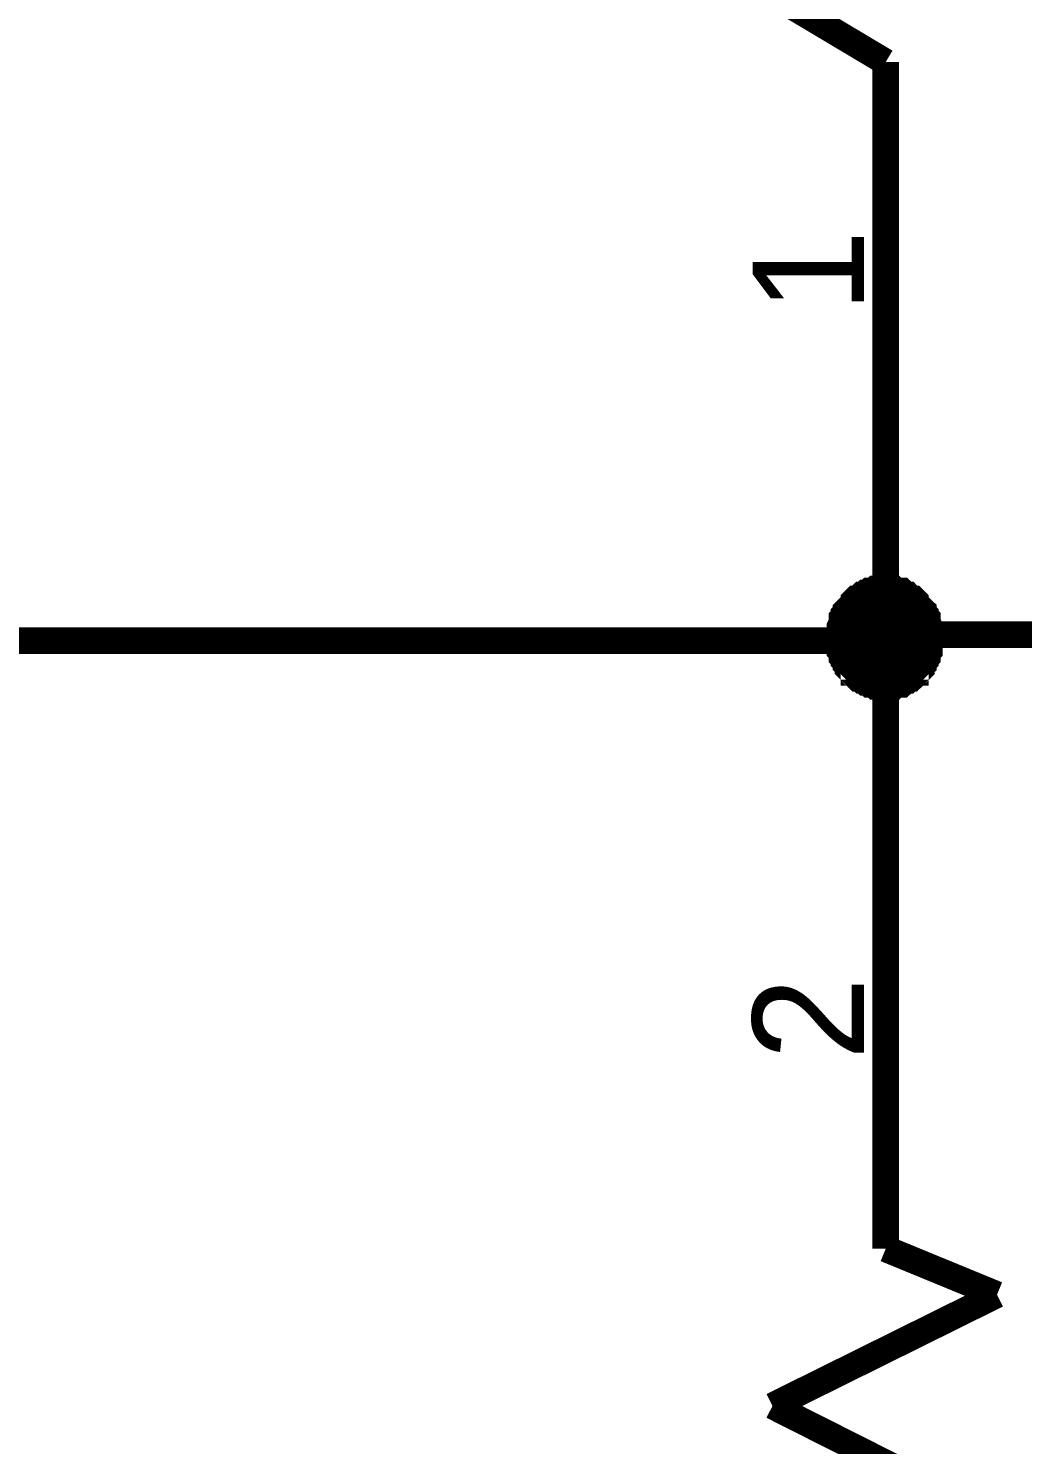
# Model space of a CAD drawing. Header units: millimetres. Extents: x 0 to 800, y 0 to 567.
# Drawn here: x 68.17 to 79.38, y 144.04 to 159.99 of the extents above; entities that cross this region are included whole.
import ezdxf

# ---------------------------------------------------------------- set-up
doc = ezdxf.new("R2010")
doc.units = ezdxf.units.MM
doc.layers.add('Sheet', color=255, linetype='Continuous')

msp = doc.modelspace()

# ---------------------------------------------------------------- linework, layer by layer
at = {"layer": 'Sheet'}
for points, const_width in [([(45.806, 167.543), (48.024, 167.543), (48.024, 167.565), (66.548, 167.565), (66.548, 153.096), (77.837, 153.096)], 0.3), ([(77.837, 159.614), (76.561, 160.375)], 0.3), ([(77.837, 159.614), (77.837, 154.551)], 0.3), ([(77.837, 159.614), (77.837, 158.852)], 0.3), ([(77.837, 151.326), (77.837, 153.096), (77.837, 153.163), (77.837, 154.551)], 0.3), ([(77.322, 153.163), (77.322, 153.185), (77.322, 153.208), (77.322, 153.23), (77.322, 153.252), (77.344, 153.297), (77.344, 153.32), (77.344, 153.342), (77.367, 153.364), (77.367, 153.387), (77.389, 153.409), (77.389, 153.432), (77.412, 153.454), (77.412, 153.454), (77.434, 153.476), (77.456, 153.499), (77.479, 153.521), (77.479, 153.544), (77.501, 153.566), (77.524, 153.566), (77.546, 153.588), (77.568, 153.611), (77.591, 153.611), (77.613, 153.633), (77.636, 153.633), (77.658, 153.656), (77.68, 153.656), (77.703, 153.656), (77.725, 153.678), (77.748, 153.678), (77.792, 153.678), (77.815, 153.678), (77.837, 153.678)], 0.3), ([(77.322, 153.163), (77.322, 153.185), (77.322, 153.208), (77.322, 153.23), (77.322, 153.252), (77.344, 153.297), (77.344, 153.32), (77.344, 153.342), (77.367, 153.364), (77.367, 153.387), (77.389, 153.409), (77.389, 153.432), (77.412, 153.454), (77.412, 153.454), (77.434, 153.476), (77.456, 153.499), (77.479, 153.521), (77.479, 153.544), (77.501, 153.566), (77.524, 153.566), (77.546, 153.588), (77.568, 153.611), (77.591, 153.611), (77.613, 153.633), (77.636, 153.633), (77.658, 153.656), (77.68, 153.656), (77.703, 153.656), (77.725, 153.678), (77.748, 153.678), (77.792, 153.678), (77.815, 153.678), (77.837, 153.678)], 0.3), ([(77.322, 153.163), (77.322, 153.185), (77.322, 153.208), (77.322, 153.23), (77.322, 153.252), (77.344, 153.297), (77.344, 153.32), (77.344, 153.342), (77.367, 153.364), (77.367, 153.387), (77.389, 153.409), (77.389, 153.432), (77.412, 153.454), (77.412, 153.454), (77.434, 153.476), (77.456, 153.499), (77.479, 153.521), (77.479, 153.544), (77.501, 153.566), (77.524, 153.566), (77.546, 153.588), (77.568, 153.611), (77.591, 153.611), (77.613, 153.633), (77.636, 153.633), (77.658, 153.656), (77.68, 153.656), (77.703, 153.656), (77.725, 153.678), (77.748, 153.678), (77.792, 153.678), (77.815, 153.678), (77.837, 153.678)], 0.3), ([(77.322, 153.163), (77.322, 153.185), (77.322, 153.208), (77.322, 153.23), (77.322, 153.252), (77.344, 153.297), (77.344, 153.32), (77.344, 153.342), (77.367, 153.364), (77.367, 153.387), (77.389, 153.409), (77.389, 153.432), (77.412, 153.454), (77.412, 153.454), (77.434, 153.476), (77.456, 153.499), (77.479, 153.521), (77.479, 153.544), (77.501, 153.566), (77.524, 153.566), (77.546, 153.588), (77.568, 153.611), (77.591, 153.611), (77.613, 153.633), (77.636, 153.633), (77.658, 153.656), (77.68, 153.656), (77.703, 153.656), (77.725, 153.678), (77.748, 153.678), (77.792, 153.678), (77.815, 153.678), (77.837, 153.678)], 0.3), ([(77.322, 153.096), (77.322, 153.118), (77.322, 153.14), (77.322, 153.163), (77.322, 153.185), (77.344, 153.23), (77.344, 153.252), (77.344, 153.275), (77.367, 153.297), (77.367, 153.32), (77.389, 153.342), (77.389, 153.364), (77.412, 153.387), (77.412, 153.387), (77.434, 153.409), (77.456, 153.432), (77.479, 153.454), (77.479, 153.476), (77.501, 153.499), (77.524, 153.499), (77.546, 153.521), (77.568, 153.544), (77.591, 153.544), (77.613, 153.566), (77.636, 153.566), (77.658, 153.588), (77.68, 153.588), (77.703, 153.588), (77.725, 153.611), (77.748, 153.611), (77.792, 153.611), (77.815, 153.611), (77.837, 153.611)], 0.3), ([(77.322, 153.096), (77.322, 153.118), (77.322, 153.14), (77.322, 153.163), (77.322, 153.185), (77.344, 153.23), (77.344, 153.252), (77.344, 153.275), (77.367, 153.297), (77.367, 153.32), (77.389, 153.342), (77.389, 153.364), (77.412, 153.387), (77.412, 153.387), (77.434, 153.409), (77.456, 153.432), (77.479, 153.454), (77.479, 153.476), (77.501, 153.499), (77.524, 153.499), (77.546, 153.521), (77.568, 153.544), (77.591, 153.544), (77.613, 153.566), (77.636, 153.566), (77.658, 153.588), (77.68, 153.588), (77.703, 153.588), (77.725, 153.611), (77.748, 153.611), (77.792, 153.611), (77.815, 153.611), (77.837, 153.611)], 0.3), ([(77.322, 153.096), (77.322, 153.118), (77.322, 153.14), (77.322, 153.163), (77.322, 153.185), (77.344, 153.23), (77.344, 153.252), (77.344, 153.275), (77.367, 153.297), (77.367, 153.32), (77.389, 153.342), (77.389, 153.364), (77.412, 153.387), (77.412, 153.387), (77.434, 153.409), (77.456, 153.432), (77.479, 153.454), (77.479, 153.476), (77.501, 153.499), (77.524, 153.499), (77.546, 153.521), (77.568, 153.544), (77.591, 153.544), (77.613, 153.566), (77.636, 153.566), (77.658, 153.588), (77.68, 153.588), (77.703, 153.588), (77.725, 153.611), (77.748, 153.611), (77.792, 153.611), (77.815, 153.611), (77.837, 153.611)], 0.3), ([(77.322, 153.096), (77.322, 153.118), (77.322, 153.14), (77.322, 153.163), (77.322, 153.185), (77.344, 153.23), (77.344, 153.252), (77.344, 153.275), (77.367, 153.297), (77.367, 153.32), (77.389, 153.342), (77.389, 153.364), (77.412, 153.387), (77.412, 153.387), (77.434, 153.409), (77.456, 153.432), (77.479, 153.454), (77.479, 153.476), (77.501, 153.499), (77.524, 153.499), (77.546, 153.521), (77.568, 153.544), (77.591, 153.544), (77.613, 153.566), (77.636, 153.566), (77.658, 153.588), (77.68, 153.588), (77.703, 153.588), (77.725, 153.611), (77.748, 153.611), (77.792, 153.611), (77.815, 153.611), (77.837, 153.611)], 0.3), ([(77.322, 153.163), (77.322, 153.185), (77.322, 153.208), (77.322, 153.23), (77.322, 153.252), (77.344, 153.297), (77.344, 153.32), (77.344, 153.342), (77.367, 153.364), (77.367, 153.387), (77.389, 153.409), (77.389, 153.432), (77.412, 153.454), (77.412, 153.454), (77.434, 153.476), (77.456, 153.499), (77.479, 153.521), (77.479, 153.544), (77.501, 153.566), (77.524, 153.566), (77.546, 153.588), (77.568, 153.611), (77.591, 153.611), (77.613, 153.633), (77.636, 153.633), (77.658, 153.656), (77.68, 153.656), (77.703, 153.656), (77.725, 153.678), (77.748, 153.678), (77.792, 153.678), (77.815, 153.678), (77.837, 153.678)], 0.0991), ([(77.322, 153.163), (77.322, 153.185), (77.322, 153.208), (77.322, 153.23), (77.322, 153.252), (77.344, 153.297), (77.344, 153.32), (77.344, 153.342), (77.367, 153.364), (77.367, 153.387), (77.389, 153.409), (77.389, 153.432), (77.412, 153.454), (77.412, 153.454), (77.434, 153.476), (77.456, 153.499), (77.479, 153.521), (77.479, 153.544), (77.501, 153.566), (77.524, 153.566), (77.546, 153.588), (77.568, 153.611), (77.591, 153.611), (77.613, 153.633), (77.636, 153.633), (77.658, 153.656), (77.68, 153.656), (77.703, 153.656), (77.725, 153.678), (77.748, 153.678), (77.792, 153.678), (77.815, 153.678), (77.837, 153.678)], 0.0991), ([(77.322, 153.163), (77.322, 153.185), (77.322, 153.208), (77.322, 153.23), (77.322, 153.252), (77.344, 153.297), (77.344, 153.32), (77.344, 153.342), (77.367, 153.364), (77.367, 153.387), (77.389, 153.409), (77.389, 153.432), (77.412, 153.454), (77.412, 153.454), (77.434, 153.476), (77.456, 153.499), (77.479, 153.521), (77.479, 153.544), (77.501, 153.566), (77.524, 153.566), (77.546, 153.588), (77.568, 153.611), (77.591, 153.611), (77.613, 153.633), (77.636, 153.633), (77.658, 153.656), (77.68, 153.656), (77.703, 153.656), (77.725, 153.678), (77.748, 153.678), (77.792, 153.678), (77.815, 153.678), (77.837, 153.678)], 0.0991), ([(77.322, 153.163), (77.322, 153.185), (77.322, 153.208), (77.322, 153.23), (77.322, 153.252), (77.344, 153.297), (77.344, 153.32), (77.344, 153.342), (77.367, 153.364), (77.367, 153.387), (77.389, 153.409), (77.389, 153.432), (77.412, 153.454), (77.412, 153.454), (77.434, 153.476), (77.456, 153.499), (77.479, 153.521), (77.479, 153.544), (77.501, 153.566), (77.524, 153.566), (77.546, 153.588), (77.568, 153.611), (77.591, 153.611), (77.613, 153.633), (77.636, 153.633), (77.658, 153.656), (77.68, 153.656), (77.703, 153.656), (77.725, 153.678), (77.748, 153.678), (77.792, 153.678), (77.815, 153.678), (77.837, 153.678)], 0.0991), ([(77.837, 153.678), (77.837, 153.678)], 0.3), ([(77.837, 153.678), (77.86, 153.678), (77.882, 153.678), (77.904, 153.678), (77.927, 153.678), (77.949, 153.656), (77.972, 153.656), (78.016, 153.656), (78.039, 153.633), (78.039, 153.633), (78.061, 153.611), (78.084, 153.611), (78.106, 153.588), (78.128, 153.566), (78.151, 153.566), (78.173, 153.544), (78.173, 153.521), (78.196, 153.499), (78.218, 153.476), (78.24, 153.454), (78.24, 153.454), (78.263, 153.432), (78.263, 153.409), (78.285, 153.387), (78.285, 153.364), (78.308, 153.342), (78.308, 153.32), (78.308, 153.297), (78.33, 153.252), (78.33, 153.23), (78.33, 153.208), (78.33, 153.185), (78.33, 153.163)], 0.3), ([(77.837, 153.678), (77.837, 153.678)], 0.3), ([(77.837, 153.678), (77.86, 153.678), (77.882, 153.678), (77.904, 153.678), (77.927, 153.678), (77.949, 153.656), (77.972, 153.656), (78.016, 153.656), (78.039, 153.633), (78.039, 153.633), (78.061, 153.611), (78.084, 153.611), (78.106, 153.588), (78.128, 153.566), (78.151, 153.566), (78.173, 153.544), (78.173, 153.521), (78.196, 153.499), (78.218, 153.476), (78.24, 153.454), (78.24, 153.454), (78.263, 153.432), (78.263, 153.409), (78.285, 153.387), (78.285, 153.364), (78.308, 153.342), (78.308, 153.32), (78.308, 153.297), (78.33, 153.252), (78.33, 153.23), (78.33, 153.208), (78.33, 153.185), (78.33, 153.163)], 0.3), ([(77.837, 153.678), (77.837, 153.678)], 0.3), ([(77.837, 153.678), (77.86, 153.678), (77.882, 153.678), (77.904, 153.678), (77.927, 153.678), (77.949, 153.656), (77.972, 153.656), (78.016, 153.656), (78.039, 153.633), (78.039, 153.633), (78.061, 153.611), (78.084, 153.611), (78.106, 153.588), (78.128, 153.566), (78.151, 153.566), (78.173, 153.544), (78.173, 153.521), (78.196, 153.499), (78.218, 153.476), (78.24, 153.454), (78.24, 153.454), (78.263, 153.432), (78.263, 153.409), (78.285, 153.387), (78.285, 153.364), (78.308, 153.342), (78.308, 153.32), (78.308, 153.297), (78.33, 153.252), (78.33, 153.23), (78.33, 153.208), (78.33, 153.185), (78.33, 153.163)], 0.3), ([(77.837, 153.678), (77.837, 153.678)], 0.3), ([(77.837, 153.678), (77.86, 153.678), (77.882, 153.678), (77.904, 153.678), (77.927, 153.678), (77.949, 153.656), (77.972, 153.656), (78.016, 153.656), (78.039, 153.633), (78.039, 153.633), (78.061, 153.611), (78.084, 153.611), (78.106, 153.588), (78.128, 153.566), (78.151, 153.566), (78.173, 153.544), (78.173, 153.521), (78.196, 153.499), (78.218, 153.476), (78.24, 153.454), (78.24, 153.454), (78.263, 153.432), (78.263, 153.409), (78.285, 153.387), (78.285, 153.364), (78.308, 153.342), (78.308, 153.32), (78.308, 153.297), (78.33, 153.252), (78.33, 153.23), (78.33, 153.208), (78.33, 153.185), (78.33, 153.163)], 0.3), ([(77.837, 153.611), (77.837, 153.611)], 0.3), ([(77.837, 153.611), (77.86, 153.611), (77.882, 153.611), (77.904, 153.611), (77.927, 153.611), (77.949, 153.588), (77.972, 153.588), (78.016, 153.588), (78.039, 153.566), (78.039, 153.566), (78.061, 153.544), (78.084, 153.544), (78.106, 153.521), (78.128, 153.499), (78.151, 153.499), (78.173, 153.476), (78.173, 153.454), (78.196, 153.432), (78.218, 153.409), (78.24, 153.387), (78.24, 153.387), (78.263, 153.364), (78.263, 153.342), (78.285, 153.32), (78.285, 153.297), (78.308, 153.275), (78.308, 153.252), (78.308, 153.23), (78.33, 153.185), (78.33, 153.163), (78.33, 153.14), (78.33, 153.118), (78.33, 153.096)], 0.3), ([(77.837, 153.611), (77.837, 153.611)], 0.3), ([(77.837, 153.611), (77.86, 153.611), (77.882, 153.611), (77.904, 153.611), (77.927, 153.611), (77.949, 153.588), (77.972, 153.588), (78.016, 153.588), (78.039, 153.566), (78.039, 153.566), (78.061, 153.544), (78.084, 153.544), (78.106, 153.521), (78.128, 153.499), (78.151, 153.499), (78.173, 153.476), (78.173, 153.454), (78.196, 153.432), (78.218, 153.409), (78.24, 153.387), (78.24, 153.387), (78.263, 153.364), (78.263, 153.342), (78.285, 153.32), (78.285, 153.297), (78.308, 153.275), (78.308, 153.252), (78.308, 153.23), (78.33, 153.185), (78.33, 153.163), (78.33, 153.14), (78.33, 153.118), (78.33, 153.096)], 0.3), ([(77.837, 153.611), (77.837, 153.611)], 0.3), ([(77.837, 153.611), (77.86, 153.611), (77.882, 153.611), (77.904, 153.611), (77.927, 153.611), (77.949, 153.588), (77.972, 153.588), (78.016, 153.588), (78.039, 153.566), (78.039, 153.566), (78.061, 153.544), (78.084, 153.544), (78.106, 153.521), (78.128, 153.499), (78.151, 153.499), (78.173, 153.476), (78.173, 153.454), (78.196, 153.432), (78.218, 153.409), (78.24, 153.387), (78.24, 153.387), (78.263, 153.364), (78.263, 153.342), (78.285, 153.32), (78.285, 153.297), (78.308, 153.275), (78.308, 153.252), (78.308, 153.23), (78.33, 153.185), (78.33, 153.163), (78.33, 153.14), (78.33, 153.118), (78.33, 153.096)], 0.3), ([(77.837, 153.611), (77.837, 153.611)], 0.3), ([(77.837, 153.611), (77.86, 153.611), (77.882, 153.611), (77.904, 153.611), (77.927, 153.611), (77.949, 153.588), (77.972, 153.588), (78.016, 153.588), (78.039, 153.566), (78.039, 153.566), (78.061, 153.544), (78.084, 153.544), (78.106, 153.521), (78.128, 153.499), (78.151, 153.499), (78.173, 153.476), (78.173, 153.454), (78.196, 153.432), (78.218, 153.409), (78.24, 153.387), (78.24, 153.387), (78.263, 153.364), (78.263, 153.342), (78.285, 153.32), (78.285, 153.297), (78.308, 153.275), (78.308, 153.252), (78.308, 153.23), (78.33, 153.185), (78.33, 153.163), (78.33, 153.14), (78.33, 153.118), (78.33, 153.096)], 0.3), ([(77.837, 153.678), (77.837, 153.678)], 0.0991), ([(77.837, 153.678), (77.86, 153.678), (77.882, 153.678), (77.904, 153.678), (77.927, 153.678), (77.949, 153.656), (77.972, 153.656), (78.016, 153.656), (78.039, 153.633), (78.039, 153.633), (78.061, 153.611), (78.084, 153.611), (78.106, 153.588), (78.128, 153.566), (78.151, 153.566), (78.173, 153.544), (78.173, 153.521), (78.196, 153.499), (78.218, 153.476), (78.24, 153.454), (78.24, 153.454), (78.263, 153.432), (78.263, 153.409), (78.285, 153.387), (78.285, 153.364), (78.308, 153.342), (78.308, 153.32), (78.308, 153.297), (78.33, 153.252), (78.33, 153.23), (78.33, 153.208), (78.33, 153.185), (78.33, 153.163)], 0.0991), ([(77.837, 153.678), (77.837, 153.678)], 0.0991), ([(77.837, 153.678), (77.86, 153.678), (77.882, 153.678), (77.904, 153.678), (77.927, 153.678), (77.949, 153.656), (77.972, 153.656), (78.016, 153.656), (78.039, 153.633), (78.039, 153.633), (78.061, 153.611), (78.084, 153.611), (78.106, 153.588), (78.128, 153.566), (78.151, 153.566), (78.173, 153.544), (78.173, 153.521), (78.196, 153.499), (78.218, 153.476), (78.24, 153.454), (78.24, 153.454), (78.263, 153.432), (78.263, 153.409), (78.285, 153.387), (78.285, 153.364), (78.308, 153.342), (78.308, 153.32), (78.308, 153.297), (78.33, 153.252), (78.33, 153.23), (78.33, 153.208), (78.33, 153.185), (78.33, 153.163)], 0.0991), ([(77.837, 153.678), (77.837, 153.678)], 0.0991), ([(77.837, 153.678), (77.86, 153.678), (77.882, 153.678), (77.904, 153.678), (77.927, 153.678), (77.949, 153.656), (77.972, 153.656), (78.016, 153.656), (78.039, 153.633), (78.039, 153.633), (78.061, 153.611), (78.084, 153.611), (78.106, 153.588), (78.128, 153.566), (78.151, 153.566), (78.173, 153.544), (78.173, 153.521), (78.196, 153.499), (78.218, 153.476), (78.24, 153.454), (78.24, 153.454), (78.263, 153.432), (78.263, 153.409), (78.285, 153.387), (78.285, 153.364), (78.308, 153.342), (78.308, 153.32), (78.308, 153.297), (78.33, 153.252), (78.33, 153.23), (78.33, 153.208), (78.33, 153.185), (78.33, 153.163)], 0.0991), ([(77.837, 153.678), (77.837, 153.678)], 0.0991), ([(77.837, 153.678), (77.86, 153.678), (77.882, 153.678), (77.904, 153.678), (77.927, 153.678), (77.949, 153.656), (77.972, 153.656), (78.016, 153.656), (78.039, 153.633), (78.039, 153.633), (78.061, 153.611), (78.084, 153.611), (78.106, 153.588), (78.128, 153.566), (78.151, 153.566), (78.173, 153.544), (78.173, 153.521), (78.196, 153.499), (78.218, 153.476), (78.24, 153.454), (78.24, 153.454), (78.263, 153.432), (78.263, 153.409), (78.285, 153.387), (78.285, 153.364), (78.308, 153.342), (78.308, 153.32), (78.308, 153.297), (78.33, 153.252), (78.33, 153.23), (78.33, 153.208), (78.33, 153.185), (78.33, 153.163)], 0.0991), ([(77.322, 153.096), (77.322, 153.118), (77.322, 153.14), (77.322, 153.163), (77.322, 153.185), (77.344, 153.23), (77.344, 153.252), (77.344, 153.275), (77.367, 153.297), (77.367, 153.32), (77.389, 153.342), (77.389, 153.364), (77.412, 153.387), (77.412, 153.387), (77.434, 153.409), (77.456, 153.432), (77.479, 153.454), (77.479, 153.476), (77.501, 153.499), (77.524, 153.499), (77.546, 153.521), (77.568, 153.544), (77.591, 153.544), (77.613, 153.566), (77.636, 153.566), (77.658, 153.588), (77.68, 153.588), (77.703, 153.588), (77.725, 153.611), (77.748, 153.611), (77.792, 153.611), (77.815, 153.611), (77.837, 153.611)], 0.0991), ([(77.322, 153.096), (77.322, 153.118), (77.322, 153.14), (77.322, 153.163), (77.322, 153.185), (77.344, 153.23), (77.344, 153.252), (77.344, 153.275), (77.367, 153.297), (77.367, 153.32), (77.389, 153.342), (77.389, 153.364), (77.412, 153.387), (77.412, 153.387), (77.434, 153.409), (77.456, 153.432), (77.479, 153.454), (77.479, 153.476), (77.501, 153.499), (77.524, 153.499), (77.546, 153.521), (77.568, 153.544), (77.591, 153.544), (77.613, 153.566), (77.636, 153.566), (77.658, 153.588), (77.68, 153.588), (77.703, 153.588), (77.725, 153.611), (77.748, 153.611), (77.792, 153.611), (77.815, 153.611), (77.837, 153.611)], 0.0991), ([(77.322, 153.096), (77.322, 153.118), (77.322, 153.14), (77.322, 153.163), (77.322, 153.185), (77.344, 153.23), (77.344, 153.252), (77.344, 153.275), (77.367, 153.297), (77.367, 153.32), (77.389, 153.342), (77.389, 153.364), (77.412, 153.387), (77.412, 153.387), (77.434, 153.409), (77.456, 153.432), (77.479, 153.454), (77.479, 153.476), (77.501, 153.499), (77.524, 153.499), (77.546, 153.521), (77.568, 153.544), (77.591, 153.544), (77.613, 153.566), (77.636, 153.566), (77.658, 153.588), (77.68, 153.588), (77.703, 153.588), (77.725, 153.611), (77.748, 153.611), (77.792, 153.611), (77.815, 153.611), (77.837, 153.611)], 0.0991), ([(77.322, 153.096), (77.322, 153.118), (77.322, 153.14), (77.322, 153.163), (77.322, 153.185), (77.344, 153.23), (77.344, 153.252), (77.344, 153.275), (77.367, 153.297), (77.367, 153.32), (77.389, 153.342), (77.389, 153.364), (77.412, 153.387), (77.412, 153.387), (77.434, 153.409), (77.456, 153.432), (77.479, 153.454), (77.479, 153.476), (77.501, 153.499), (77.524, 153.499), (77.546, 153.521), (77.568, 153.544), (77.591, 153.544), (77.613, 153.566), (77.636, 153.566), (77.658, 153.588), (77.68, 153.588), (77.703, 153.588), (77.725, 153.611), (77.748, 153.611), (77.792, 153.611), (77.815, 153.611), (77.837, 153.611)], 0.0991), ([(77.837, 153.611), (77.837, 153.611)], 0.0991), ([(77.837, 153.611), (77.86, 153.611), (77.882, 153.611), (77.904, 153.611), (77.927, 153.611), (77.949, 153.588), (77.972, 153.588), (78.016, 153.588), (78.039, 153.566), (78.039, 153.566), (78.061, 153.544), (78.084, 153.544), (78.106, 153.521), (78.128, 153.499), (78.151, 153.499), (78.173, 153.476), (78.173, 153.454), (78.196, 153.432), (78.218, 153.409), (78.24, 153.387), (78.24, 153.387), (78.263, 153.364), (78.263, 153.342), (78.285, 153.32), (78.285, 153.297), (78.308, 153.275), (78.308, 153.252), (78.308, 153.23), (78.33, 153.185), (78.33, 153.163), (78.33, 153.14), (78.33, 153.118), (78.33, 153.096)], 0.0991), ([(77.837, 153.611), (77.837, 153.611)], 0.0991), ([(77.837, 153.611), (77.86, 153.611), (77.882, 153.611), (77.904, 153.611), (77.927, 153.611), (77.949, 153.588), (77.972, 153.588), (78.016, 153.588), (78.039, 153.566), (78.039, 153.566), (78.061, 153.544), (78.084, 153.544), (78.106, 153.521), (78.128, 153.499), (78.151, 153.499), (78.173, 153.476), (78.173, 153.454), (78.196, 153.432), (78.218, 153.409), (78.24, 153.387), (78.24, 153.387), (78.263, 153.364), (78.263, 153.342), (78.285, 153.32), (78.285, 153.297), (78.308, 153.275), (78.308, 153.252), (78.308, 153.23), (78.33, 153.185), (78.33, 153.163), (78.33, 153.14), (78.33, 153.118), (78.33, 153.096)], 0.0991), ([(77.837, 153.611), (77.837, 153.611)], 0.0991), ([(77.837, 153.611), (77.86, 153.611), (77.882, 153.611), (77.904, 153.611), (77.927, 153.611), (77.949, 153.588), (77.972, 153.588), (78.016, 153.588), (78.039, 153.566), (78.039, 153.566), (78.061, 153.544), (78.084, 153.544), (78.106, 153.521), (78.128, 153.499), (78.151, 153.499), (78.173, 153.476), (78.173, 153.454), (78.196, 153.432), (78.218, 153.409), (78.24, 153.387), (78.24, 153.387), (78.263, 153.364), (78.263, 153.342), (78.285, 153.32), (78.285, 153.297), (78.308, 153.275), (78.308, 153.252), (78.308, 153.23), (78.33, 153.185), (78.33, 153.163), (78.33, 153.14), (78.33, 153.118), (78.33, 153.096)], 0.0991), ([(77.837, 153.611), (77.837, 153.611)], 0.0991), ([(77.837, 153.611), (77.86, 153.611), (77.882, 153.611), (77.904, 153.611), (77.927, 153.611), (77.949, 153.588), (77.972, 153.588), (78.016, 153.588), (78.039, 153.566), (78.039, 153.566), (78.061, 153.544), (78.084, 153.544), (78.106, 153.521), (78.128, 153.499), (78.151, 153.499), (78.173, 153.476), (78.173, 153.454), (78.196, 153.432), (78.218, 153.409), (78.24, 153.387), (78.24, 153.387), (78.263, 153.364), (78.263, 153.342), (78.285, 153.32), (78.285, 153.297), (78.308, 153.275), (78.308, 153.252), (78.308, 153.23), (78.33, 153.185), (78.33, 153.163), (78.33, 153.14), (78.33, 153.118), (78.33, 153.096)], 0.0991), ([(77.837, 152.648), (77.815, 152.648), (77.792, 152.648), (77.748, 152.648), (77.725, 152.648), (77.703, 152.67), (77.68, 152.67), (77.658, 152.67), (77.636, 152.692), (77.613, 152.692), (77.591, 152.715), (77.568, 152.715), (77.546, 152.737), (77.524, 152.737), (77.501, 152.76), (77.479, 152.782), (77.479, 152.804), (77.456, 152.804), (77.434, 152.827), (77.412, 152.849), (77.412, 152.872), (77.389, 152.894), (77.389, 152.916), (77.367, 152.939), (77.367, 152.961), (77.344, 152.984), (77.344, 153.006), (77.344, 153.028), (77.322, 153.051), (77.322, 153.073), (77.322, 153.118), (77.322, 153.14), (77.322, 153.163)], 0.3), ([(77.322, 153.163), (77.322, 153.163)], 0.3), ([(77.837, 152.648), (77.815, 152.648), (77.792, 152.648), (77.748, 152.648), (77.725, 152.648), (77.703, 152.67), (77.68, 152.67), (77.658, 152.67), (77.636, 152.692), (77.613, 152.692), (77.591, 152.715), (77.568, 152.715), (77.546, 152.737), (77.524, 152.737), (77.501, 152.76), (77.479, 152.782), (77.479, 152.804), (77.456, 152.804), (77.434, 152.827), (77.412, 152.849), (77.412, 152.872), (77.389, 152.894), (77.389, 152.916), (77.367, 152.939), (77.367, 152.961), (77.344, 152.984), (77.344, 153.006), (77.344, 153.028), (77.322, 153.051), (77.322, 153.073), (77.322, 153.118), (77.322, 153.14), (77.322, 153.163)], 0.3), ([(77.322, 153.163), (77.322, 153.163)], 0.3), ([(77.837, 152.648), (77.815, 152.648), (77.792, 152.648), (77.748, 152.648), (77.725, 152.648), (77.703, 152.67), (77.68, 152.67), (77.658, 152.67), (77.636, 152.692), (77.613, 152.692), (77.591, 152.715), (77.568, 152.715), (77.546, 152.737), (77.524, 152.737), (77.501, 152.76), (77.479, 152.782), (77.479, 152.804), (77.456, 152.804), (77.434, 152.827), (77.412, 152.849), (77.412, 152.872), (77.389, 152.894), (77.389, 152.916), (77.367, 152.939), (77.367, 152.961), (77.344, 152.984), (77.344, 153.006), (77.344, 153.028), (77.322, 153.051), (77.322, 153.073), (77.322, 153.118), (77.322, 153.14), (77.322, 153.163)], 0.3), ([(77.322, 153.163), (77.322, 153.163)], 0.3), ([(77.837, 152.648), (77.815, 152.648), (77.792, 152.648), (77.748, 152.648), (77.725, 152.648), (77.703, 152.67), (77.68, 152.67), (77.658, 152.67), (77.636, 152.692), (77.613, 152.692), (77.591, 152.715), (77.568, 152.715), (77.546, 152.737), (77.524, 152.737), (77.501, 152.76), (77.479, 152.782), (77.479, 152.804), (77.456, 152.804), (77.434, 152.827), (77.412, 152.849), (77.412, 152.872), (77.389, 152.894), (77.389, 152.916), (77.367, 152.939), (77.367, 152.961), (77.344, 152.984), (77.344, 153.006), (77.344, 153.028), (77.322, 153.051), (77.322, 153.073), (77.322, 153.118), (77.322, 153.14), (77.322, 153.163)], 0.3), ([(77.322, 153.163), (77.322, 153.163)], 0.3), ([(77.837, 152.58), (77.815, 152.58), (77.792, 152.58), (77.748, 152.58), (77.725, 152.58), (77.703, 152.603), (77.68, 152.603), (77.658, 152.603), (77.636, 152.625), (77.613, 152.625), (77.591, 152.648), (77.568, 152.648), (77.546, 152.67), (77.524, 152.67), (77.501, 152.692), (77.479, 152.715), (77.479, 152.737), (77.456, 152.737), (77.434, 152.76), (77.412, 152.782), (77.412, 152.804), (77.389, 152.827), (77.389, 152.849), (77.367, 152.872), (77.367, 152.894), (77.344, 152.916), (77.344, 152.939), (77.344, 152.961), (77.322, 152.984), (77.322, 153.006), (77.322, 153.051), (77.322, 153.073), (77.322, 153.096)], 0.3), ([(77.322, 153.096), (77.322, 153.096)], 0.3), ([(77.837, 152.58), (77.815, 152.58), (77.792, 152.58), (77.748, 152.58), (77.725, 152.58), (77.703, 152.603), (77.68, 152.603), (77.658, 152.603), (77.636, 152.625), (77.613, 152.625), (77.591, 152.648), (77.568, 152.648), (77.546, 152.67), (77.524, 152.67), (77.501, 152.692), (77.479, 152.715), (77.479, 152.737), (77.456, 152.737), (77.434, 152.76), (77.412, 152.782), (77.412, 152.804), (77.389, 152.827), (77.389, 152.849), (77.367, 152.872), (77.367, 152.894), (77.344, 152.916), (77.344, 152.939), (77.344, 152.961), (77.322, 152.984), (77.322, 153.006), (77.322, 153.051), (77.322, 153.073), (77.322, 153.096)], 0.3), ([(77.322, 153.096), (77.322, 153.096)], 0.3), ([(77.837, 152.58), (77.815, 152.58), (77.792, 152.58), (77.748, 152.58), (77.725, 152.58), (77.703, 152.603), (77.68, 152.603), (77.658, 152.603), (77.636, 152.625), (77.613, 152.625), (77.591, 152.648), (77.568, 152.648), (77.546, 152.67), (77.524, 152.67), (77.501, 152.692), (77.479, 152.715), (77.479, 152.737), (77.456, 152.737), (77.434, 152.76), (77.412, 152.782), (77.412, 152.804), (77.389, 152.827), (77.389, 152.849), (77.367, 152.872), (77.367, 152.894), (77.344, 152.916), (77.344, 152.939), (77.344, 152.961), (77.322, 152.984), (77.322, 153.006), (77.322, 153.051), (77.322, 153.073), (77.322, 153.096)], 0.3), ([(77.322, 153.096), (77.322, 153.096)], 0.3), ([(77.837, 152.58), (77.815, 152.58), (77.792, 152.58), (77.748, 152.58), (77.725, 152.58), (77.703, 152.603), (77.68, 152.603), (77.658, 152.603), (77.636, 152.625), (77.613, 152.625), (77.591, 152.648), (77.568, 152.648), (77.546, 152.67), (77.524, 152.67), (77.501, 152.692), (77.479, 152.715), (77.479, 152.737), (77.456, 152.737), (77.434, 152.76), (77.412, 152.782), (77.412, 152.804), (77.389, 152.827), (77.389, 152.849), (77.367, 152.872), (77.367, 152.894), (77.344, 152.916), (77.344, 152.939), (77.344, 152.961), (77.322, 152.984), (77.322, 153.006), (77.322, 153.051), (77.322, 153.073), (77.322, 153.096)], 0.3), ([(77.322, 153.096), (77.322, 153.096)], 0.3), ([(77.837, 152.648), (77.815, 152.648), (77.792, 152.648), (77.748, 152.648), (77.725, 152.648), (77.703, 152.67), (77.68, 152.67), (77.658, 152.67), (77.636, 152.692), (77.613, 152.692), (77.591, 152.715), (77.568, 152.715), (77.546, 152.737), (77.524, 152.737), (77.501, 152.76), (77.479, 152.782), (77.479, 152.804), (77.456, 152.804), (77.434, 152.827), (77.412, 152.849), (77.412, 152.872), (77.389, 152.894), (77.389, 152.916), (77.367, 152.939), (77.367, 152.961), (77.344, 152.984), (77.344, 153.006), (77.344, 153.028), (77.322, 153.051), (77.322, 153.073), (77.322, 153.118), (77.322, 153.14), (77.322, 153.163)], 0.0991), ([(77.322, 153.163), (77.322, 153.163)], 0.0991), ([(77.837, 152.648), (77.815, 152.648), (77.792, 152.648), (77.748, 152.648), (77.725, 152.648), (77.703, 152.67), (77.68, 152.67), (77.658, 152.67), (77.636, 152.692), (77.613, 152.692), (77.591, 152.715), (77.568, 152.715), (77.546, 152.737), (77.524, 152.737), (77.501, 152.76), (77.479, 152.782), (77.479, 152.804), (77.456, 152.804), (77.434, 152.827), (77.412, 152.849), (77.412, 152.872), (77.389, 152.894), (77.389, 152.916), (77.367, 152.939), (77.367, 152.961), (77.344, 152.984), (77.344, 153.006), (77.344, 153.028), (77.322, 153.051), (77.322, 153.073), (77.322, 153.118), (77.322, 153.14), (77.322, 153.163)], 0.0991), ([(77.322, 153.163), (77.322, 153.163)], 0.0991), ([(77.837, 152.648), (77.815, 152.648), (77.792, 152.648), (77.748, 152.648), (77.725, 152.648), (77.703, 152.67), (77.68, 152.67), (77.658, 152.67), (77.636, 152.692), (77.613, 152.692), (77.591, 152.715), (77.568, 152.715), (77.546, 152.737), (77.524, 152.737), (77.501, 152.76), (77.479, 152.782), (77.479, 152.804), (77.456, 152.804), (77.434, 152.827), (77.412, 152.849), (77.412, 152.872), (77.389, 152.894), (77.389, 152.916), (77.367, 152.939), (77.367, 152.961), (77.344, 152.984), (77.344, 153.006), (77.344, 153.028), (77.322, 153.051), (77.322, 153.073), (77.322, 153.118), (77.322, 153.14), (77.322, 153.163)], 0.0991), ([(77.322, 153.163), (77.322, 153.163)], 0.0991), ([(77.837, 152.648), (77.815, 152.648), (77.792, 152.648), (77.748, 152.648), (77.725, 152.648), (77.703, 152.67), (77.68, 152.67), (77.658, 152.67), (77.636, 152.692), (77.613, 152.692), (77.591, 152.715), (77.568, 152.715), (77.546, 152.737), (77.524, 152.737), (77.501, 152.76), (77.479, 152.782), (77.479, 152.804), (77.456, 152.804), (77.434, 152.827), (77.412, 152.849), (77.412, 152.872), (77.389, 152.894), (77.389, 152.916), (77.367, 152.939), (77.367, 152.961), (77.344, 152.984), (77.344, 153.006), (77.344, 153.028), (77.322, 153.051), (77.322, 153.073), (77.322, 153.118), (77.322, 153.14), (77.322, 153.163)], 0.0991), ([(77.322, 153.163), (77.322, 153.163)], 0.0991), ([(99.789, 144.382), (99.789, 144.405), (83.907, 144.405), (83.907, 153.163), (77.837, 153.163)], 0.3), ([(78.33, 153.163), (78.33, 153.14), (78.33, 153.118), (78.33, 153.073), (78.33, 153.051), (78.308, 153.028), (78.308, 153.006), (78.308, 152.984), (78.285, 152.961), (78.285, 152.939), (78.263, 152.916), (78.263, 152.894), (78.24, 152.872), (78.24, 152.849), (78.218, 152.827), (78.196, 152.804), (78.173, 152.804), (78.173, 152.782), (78.151, 152.76), (78.128, 152.737), (78.106, 152.737), (78.084, 152.715), (78.061, 152.715), (78.039, 152.692), (78.039, 152.692), (78.016, 152.67), (77.972, 152.67), (77.949, 152.67), (77.927, 152.648), (77.904, 152.648), (77.882, 152.648), (77.86, 152.648), (77.837, 152.648)], 0.3), ([(78.33, 153.163), (78.33, 153.14), (78.33, 153.118), (78.33, 153.073), (78.33, 153.051), (78.308, 153.028), (78.308, 153.006), (78.308, 152.984), (78.285, 152.961), (78.285, 152.939), (78.263, 152.916), (78.263, 152.894), (78.24, 152.872), (78.24, 152.849), (78.218, 152.827), (78.196, 152.804), (78.173, 152.804), (78.173, 152.782), (78.151, 152.76), (78.128, 152.737), (78.106, 152.737), (78.084, 152.715), (78.061, 152.715), (78.039, 152.692), (78.039, 152.692), (78.016, 152.67), (77.972, 152.67), (77.949, 152.67), (77.927, 152.648), (77.904, 152.648), (77.882, 152.648), (77.86, 152.648), (77.837, 152.648)], 0.3), ([(78.33, 153.163), (78.33, 153.14), (78.33, 153.118), (78.33, 153.073), (78.33, 153.051), (78.308, 153.028), (78.308, 153.006), (78.308, 152.984), (78.285, 152.961), (78.285, 152.939), (78.263, 152.916), (78.263, 152.894), (78.24, 152.872), (78.24, 152.849), (78.218, 152.827), (78.196, 152.804), (78.173, 152.804), (78.173, 152.782), (78.151, 152.76), (78.128, 152.737), (78.106, 152.737), (78.084, 152.715), (78.061, 152.715), (78.039, 152.692), (78.039, 152.692), (78.016, 152.67), (77.972, 152.67), (77.949, 152.67), (77.927, 152.648), (77.904, 152.648), (77.882, 152.648), (77.86, 152.648), (77.837, 152.648)], 0.3), ([(78.33, 153.163), (78.33, 153.14), (78.33, 153.118), (78.33, 153.073), (78.33, 153.051), (78.308, 153.028), (78.308, 153.006), (78.308, 152.984), (78.285, 152.961), (78.285, 152.939), (78.263, 152.916), (78.263, 152.894), (78.24, 152.872), (78.24, 152.849), (78.218, 152.827), (78.196, 152.804), (78.173, 152.804), (78.173, 152.782), (78.151, 152.76), (78.128, 152.737), (78.106, 152.737), (78.084, 152.715), (78.061, 152.715), (78.039, 152.692), (78.039, 152.692), (78.016, 152.67), (77.972, 152.67), (77.949, 152.67), (77.927, 152.648), (77.904, 152.648), (77.882, 152.648), (77.86, 152.648), (77.837, 152.648)], 0.3), ([(78.33, 153.096), (78.33, 153.073), (78.33, 153.051), (78.33, 153.006), (78.33, 152.984), (78.308, 152.961), (78.308, 152.939), (78.308, 152.916), (78.285, 152.894), (78.285, 152.872), (78.263, 152.849), (78.263, 152.827), (78.24, 152.804), (78.24, 152.782), (78.218, 152.76), (78.196, 152.737), (78.173, 152.737), (78.173, 152.715), (78.151, 152.692), (78.128, 152.67), (78.106, 152.67), (78.084, 152.648), (78.061, 152.648), (78.039, 152.625), (78.039, 152.625), (78.016, 152.603), (77.972, 152.603), (77.949, 152.603), (77.927, 152.58), (77.904, 152.58), (77.882, 152.58), (77.86, 152.58), (77.837, 152.58)], 0.3), ([(78.33, 153.096), (78.33, 153.073), (78.33, 153.051), (78.33, 153.006), (78.33, 152.984), (78.308, 152.961), (78.308, 152.939), (78.308, 152.916), (78.285, 152.894), (78.285, 152.872), (78.263, 152.849), (78.263, 152.827), (78.24, 152.804), (78.24, 152.782), (78.218, 152.76), (78.196, 152.737), (78.173, 152.737), (78.173, 152.715), (78.151, 152.692), (78.128, 152.67), (78.106, 152.67), (78.084, 152.648), (78.061, 152.648), (78.039, 152.625), (78.039, 152.625), (78.016, 152.603), (77.972, 152.603), (77.949, 152.603), (77.927, 152.58), (77.904, 152.58), (77.882, 152.58), (77.86, 152.58), (77.837, 152.58)], 0.3), ([(78.33, 153.096), (78.33, 153.073), (78.33, 153.051), (78.33, 153.006), (78.33, 152.984), (78.308, 152.961), (78.308, 152.939), (78.308, 152.916), (78.285, 152.894), (78.285, 152.872), (78.263, 152.849), (78.263, 152.827), (78.24, 152.804), (78.24, 152.782), (78.218, 152.76), (78.196, 152.737), (78.173, 152.737), (78.173, 152.715), (78.151, 152.692), (78.128, 152.67), (78.106, 152.67), (78.084, 152.648), (78.061, 152.648), (78.039, 152.625), (78.039, 152.625), (78.016, 152.603), (77.972, 152.603), (77.949, 152.603), (77.927, 152.58), (77.904, 152.58), (77.882, 152.58), (77.86, 152.58), (77.837, 152.58)], 0.3), ([(78.33, 153.096), (78.33, 153.073), (78.33, 153.051), (78.33, 153.006), (78.33, 152.984), (78.308, 152.961), (78.308, 152.939), (78.308, 152.916), (78.285, 152.894), (78.285, 152.872), (78.263, 152.849), (78.263, 152.827), (78.24, 152.804), (78.24, 152.782), (78.218, 152.76), (78.196, 152.737), (78.173, 152.737), (78.173, 152.715), (78.151, 152.692), (78.128, 152.67), (78.106, 152.67), (78.084, 152.648), (78.061, 152.648), (78.039, 152.625), (78.039, 152.625), (78.016, 152.603), (77.972, 152.603), (77.949, 152.603), (77.927, 152.58), (77.904, 152.58), (77.882, 152.58), (77.86, 152.58), (77.837, 152.58)], 0.3), ([(78.33, 153.163), (78.33, 153.14), (78.33, 153.118), (78.33, 153.073), (78.33, 153.051), (78.308, 153.028), (78.308, 153.006), (78.308, 152.984), (78.285, 152.961), (78.285, 152.939), (78.263, 152.916), (78.263, 152.894), (78.24, 152.872), (78.24, 152.849), (78.218, 152.827), (78.196, 152.804), (78.173, 152.804), (78.173, 152.782), (78.151, 152.76), (78.128, 152.737), (78.106, 152.737), (78.084, 152.715), (78.061, 152.715), (78.039, 152.692), (78.039, 152.692), (78.016, 152.67), (77.972, 152.67), (77.949, 152.67), (77.927, 152.648), (77.904, 152.648), (77.882, 152.648), (77.86, 152.648), (77.837, 152.648)], 0.0991), ([(78.33, 153.163), (78.33, 153.14), (78.33, 153.118), (78.33, 153.073), (78.33, 153.051), (78.308, 153.028), (78.308, 153.006), (78.308, 152.984), (78.285, 152.961), (78.285, 152.939), (78.263, 152.916), (78.263, 152.894), (78.24, 152.872), (78.24, 152.849), (78.218, 152.827), (78.196, 152.804), (78.173, 152.804), (78.173, 152.782), (78.151, 152.76), (78.128, 152.737), (78.106, 152.737), (78.084, 152.715), (78.061, 152.715), (78.039, 152.692), (78.039, 152.692), (78.016, 152.67), (77.972, 152.67), (77.949, 152.67), (77.927, 152.648), (77.904, 152.648), (77.882, 152.648), (77.86, 152.648), (77.837, 152.648)], 0.0991), ([(78.33, 153.163), (78.33, 153.14), (78.33, 153.118), (78.33, 153.073), (78.33, 153.051), (78.308, 153.028), (78.308, 153.006), (78.308, 152.984), (78.285, 152.961), (78.285, 152.939), (78.263, 152.916), (78.263, 152.894), (78.24, 152.872), (78.24, 152.849), (78.218, 152.827), (78.196, 152.804), (78.173, 152.804), (78.173, 152.782), (78.151, 152.76), (78.128, 152.737), (78.106, 152.737), (78.084, 152.715), (78.061, 152.715), (78.039, 152.692), (78.039, 152.692), (78.016, 152.67), (77.972, 152.67), (77.949, 152.67), (77.927, 152.648), (77.904, 152.648), (77.882, 152.648), (77.86, 152.648), (77.837, 152.648)], 0.0991), ([(78.33, 153.163), (78.33, 153.14), (78.33, 153.118), (78.33, 153.073), (78.33, 153.051), (78.308, 153.028), (78.308, 153.006), (78.308, 152.984), (78.285, 152.961), (78.285, 152.939), (78.263, 152.916), (78.263, 152.894), (78.24, 152.872), (78.24, 152.849), (78.218, 152.827), (78.196, 152.804), (78.173, 152.804), (78.173, 152.782), (78.151, 152.76), (78.128, 152.737), (78.106, 152.737), (78.084, 152.715), (78.061, 152.715), (78.039, 152.692), (78.039, 152.692), (78.016, 152.67), (77.972, 152.67), (77.949, 152.67), (77.927, 152.648), (77.904, 152.648), (77.882, 152.648), (77.86, 152.648), (77.837, 152.648)], 0.0991), ([(78.33, 153.163), (78.33, 153.163), (78.33, 153.163), (78.33, 153.163), (78.33, 153.163), (78.33, 153.163), (78.33, 153.163), (78.33, 153.163), (78.33, 153.163), (78.33, 153.163), (78.33, 153.163), (78.33, 153.163), (78.33, 153.163), (78.33, 153.163), (78.33, 153.163), (78.33, 153.163), (78.33, 153.163), (78.33, 153.163), (78.33, 153.163), (78.33, 153.163), (78.33, 153.163), (78.33, 153.163), (78.33, 153.163), (78.33, 153.163), (78.33, 153.163), (78.33, 153.163), (78.33, 153.163), (78.33, 153.163), (78.33, 153.163), (78.33, 153.163), (78.33, 153.163), (78.33, 153.163), (78.33, 153.163)], 0.3), ([(78.33, 153.163), (78.33, 153.163)], 0.3), ([(78.33, 153.163), (78.33, 153.163), (78.33, 153.163), (78.33, 153.163), (78.33, 153.163), (78.33, 153.163), (78.33, 153.163), (78.33, 153.163), (78.33, 153.163), (78.33, 153.163), (78.33, 153.163), (78.33, 153.163), (78.33, 153.163), (78.33, 153.163), (78.33, 153.163), (78.33, 153.163), (78.33, 153.163), (78.33, 153.163), (78.33, 153.163), (78.33, 153.163), (78.33, 153.163), (78.33, 153.163), (78.33, 153.163), (78.33, 153.163), (78.33, 153.163), (78.33, 153.163), (78.33, 153.163), (78.33, 153.163), (78.33, 153.163), (78.33, 153.163), (78.33, 153.163), (78.33, 153.163), (78.33, 153.163)], 0.3), ([(78.33, 153.163), (78.33, 153.163)], 0.3), ([(78.33, 153.163), (78.33, 153.163), (78.33, 153.163), (78.33, 153.163), (78.33, 153.163), (78.33, 153.163), (78.33, 153.163), (78.33, 153.163), (78.33, 153.163), (78.33, 153.163), (78.33, 153.163), (78.33, 153.163), (78.33, 153.163), (78.33, 153.163), (78.33, 153.163), (78.33, 153.163), (78.33, 153.163), (78.33, 153.163), (78.33, 153.163), (78.33, 153.163), (78.33, 153.163), (78.33, 153.163), (78.33, 153.163), (78.33, 153.163), (78.33, 153.163), (78.33, 153.163), (78.33, 153.163), (78.33, 153.163), (78.33, 153.163), (78.33, 153.163), (78.33, 153.163), (78.33, 153.163), (78.33, 153.163)], 0.3), ([(78.33, 153.163), (78.33, 153.163)], 0.3), ([(78.33, 153.163), (78.33, 153.163), (78.33, 153.163), (78.33, 153.163), (78.33, 153.163), (78.33, 153.163), (78.33, 153.163), (78.33, 153.163), (78.33, 153.163), (78.33, 153.163), (78.33, 153.163), (78.33, 153.163), (78.33, 153.163), (78.33, 153.163), (78.33, 153.163), (78.33, 153.163), (78.33, 153.163), (78.33, 153.163), (78.33, 153.163), (78.33, 153.163), (78.33, 153.163), (78.33, 153.163), (78.33, 153.163), (78.33, 153.163), (78.33, 153.163), (78.33, 153.163), (78.33, 153.163), (78.33, 153.163), (78.33, 153.163), (78.33, 153.163), (78.33, 153.163), (78.33, 153.163), (78.33, 153.163)], 0.3), ([(78.33, 153.163), (78.33, 153.163)], 0.3), ([(78.33, 153.096), (78.33, 153.096), (78.33, 153.096), (78.33, 153.096), (78.33, 153.096), (78.33, 153.096), (78.33, 153.096), (78.33, 153.096), (78.33, 153.096), (78.33, 153.096), (78.33, 153.096), (78.33, 153.096), (78.33, 153.096), (78.33, 153.096), (78.33, 153.096), (78.33, 153.096), (78.33, 153.096), (78.33, 153.096), (78.33, 153.096), (78.33, 153.096), (78.33, 153.096), (78.33, 153.096), (78.33, 153.096), (78.33, 153.096), (78.33, 153.096), (78.33, 153.096), (78.33, 153.096), (78.33, 153.096), (78.33, 153.096), (78.33, 153.096), (78.33, 153.096), (78.33, 153.096), (78.33, 153.096)], 0.3), ([(78.33, 153.096), (78.33, 153.096)], 0.3), ([(78.33, 153.096), (78.33, 153.096), (78.33, 153.096), (78.33, 153.096), (78.33, 153.096), (78.33, 153.096), (78.33, 153.096), (78.33, 153.096), (78.33, 153.096), (78.33, 153.096), (78.33, 153.096), (78.33, 153.096), (78.33, 153.096), (78.33, 153.096), (78.33, 153.096), (78.33, 153.096), (78.33, 153.096), (78.33, 153.096), (78.33, 153.096), (78.33, 153.096), (78.33, 153.096), (78.33, 153.096), (78.33, 153.096), (78.33, 153.096), (78.33, 153.096), (78.33, 153.096), (78.33, 153.096), (78.33, 153.096), (78.33, 153.096), (78.33, 153.096), (78.33, 153.096), (78.33, 153.096), (78.33, 153.096)], 0.3), ([(78.33, 153.096), (78.33, 153.096)], 0.3), ([(78.33, 153.096), (78.33, 153.096), (78.33, 153.096), (78.33, 153.096), (78.33, 153.096), (78.33, 153.096), (78.33, 153.096), (78.33, 153.096), (78.33, 153.096), (78.33, 153.096), (78.33, 153.096), (78.33, 153.096), (78.33, 153.096), (78.33, 153.096), (78.33, 153.096), (78.33, 153.096), (78.33, 153.096), (78.33, 153.096), (78.33, 153.096), (78.33, 153.096), (78.33, 153.096), (78.33, 153.096), (78.33, 153.096), (78.33, 153.096), (78.33, 153.096), (78.33, 153.096), (78.33, 153.096), (78.33, 153.096), (78.33, 153.096), (78.33, 153.096), (78.33, 153.096), (78.33, 153.096), (78.33, 153.096)], 0.3), ([(78.33, 153.096), (78.33, 153.096)], 0.3), ([(78.33, 153.096), (78.33, 153.096), (78.33, 153.096), (78.33, 153.096), (78.33, 153.096), (78.33, 153.096), (78.33, 153.096), (78.33, 153.096), (78.33, 153.096), (78.33, 153.096), (78.33, 153.096), (78.33, 153.096), (78.33, 153.096), (78.33, 153.096), (78.33, 153.096), (78.33, 153.096), (78.33, 153.096), (78.33, 153.096), (78.33, 153.096), (78.33, 153.096), (78.33, 153.096), (78.33, 153.096), (78.33, 153.096), (78.33, 153.096), (78.33, 153.096), (78.33, 153.096), (78.33, 153.096), (78.33, 153.096), (78.33, 153.096), (78.33, 153.096), (78.33, 153.096), (78.33, 153.096), (78.33, 153.096)], 0.3), ([(78.33, 153.096), (78.33, 153.096)], 0.3), ([(78.33, 153.163), (78.33, 153.163), (78.33, 153.163), (78.33, 153.163), (78.33, 153.163), (78.33, 153.163), (78.33, 153.163), (78.33, 153.163), (78.33, 153.163), (78.33, 153.163), (78.33, 153.163), (78.33, 153.163), (78.33, 153.163), (78.33, 153.163), (78.33, 153.163), (78.33, 153.163), (78.33, 153.163), (78.33, 153.163), (78.33, 153.163), (78.33, 153.163), (78.33, 153.163), (78.33, 153.163), (78.33, 153.163), (78.33, 153.163), (78.33, 153.163), (78.33, 153.163), (78.33, 153.163), (78.33, 153.163), (78.33, 153.163), (78.33, 153.163), (78.33, 153.163), (78.33, 153.163), (78.33, 153.163)], 0.0991), ([(78.33, 153.163), (78.33, 153.163)], 0.0991), ([(78.33, 153.163), (78.33, 153.163), (78.33, 153.163), (78.33, 153.163), (78.33, 153.163), (78.33, 153.163), (78.33, 153.163), (78.33, 153.163), (78.33, 153.163), (78.33, 153.163), (78.33, 153.163), (78.33, 153.163), (78.33, 153.163), (78.33, 153.163), (78.33, 153.163), (78.33, 153.163), (78.33, 153.163), (78.33, 153.163), (78.33, 153.163), (78.33, 153.163), (78.33, 153.163), (78.33, 153.163), (78.33, 153.163), (78.33, 153.163), (78.33, 153.163), (78.33, 153.163), (78.33, 153.163), (78.33, 153.163), (78.33, 153.163), (78.33, 153.163), (78.33, 153.163), (78.33, 153.163), (78.33, 153.163)], 0.0991), ([(78.33, 153.163), (78.33, 153.163)], 0.0991), ([(78.33, 153.163), (78.33, 153.163), (78.33, 153.163), (78.33, 153.163), (78.33, 153.163), (78.33, 153.163), (78.33, 153.163), (78.33, 153.163), (78.33, 153.163), (78.33, 153.163), (78.33, 153.163), (78.33, 153.163), (78.33, 153.163), (78.33, 153.163), (78.33, 153.163), (78.33, 153.163), (78.33, 153.163), (78.33, 153.163), (78.33, 153.163), (78.33, 153.163), (78.33, 153.163), (78.33, 153.163), (78.33, 153.163), (78.33, 153.163), (78.33, 153.163), (78.33, 153.163), (78.33, 153.163), (78.33, 153.163), (78.33, 153.163), (78.33, 153.163), (78.33, 153.163), (78.33, 153.163), (78.33, 153.163)], 0.0991), ([(78.33, 153.163), (78.33, 153.163)], 0.0991), ([(78.33, 153.163), (78.33, 153.163), (78.33, 153.163), (78.33, 153.163), (78.33, 153.163), (78.33, 153.163), (78.33, 153.163), (78.33, 153.163), (78.33, 153.163), (78.33, 153.163), (78.33, 153.163), (78.33, 153.163), (78.33, 153.163), (78.33, 153.163), (78.33, 153.163), (78.33, 153.163), (78.33, 153.163), (78.33, 153.163), (78.33, 153.163), (78.33, 153.163), (78.33, 153.163), (78.33, 153.163), (78.33, 153.163), (78.33, 153.163), (78.33, 153.163), (78.33, 153.163), (78.33, 153.163), (78.33, 153.163), (78.33, 153.163), (78.33, 153.163), (78.33, 153.163), (78.33, 153.163), (78.33, 153.163)], 0.0991), ([(78.33, 153.163), (78.33, 153.163)], 0.0991), ([(77.837, 152.58), (77.815, 152.58), (77.792, 152.58), (77.748, 152.58), (77.725, 152.58), (77.703, 152.603), (77.68, 152.603), (77.658, 152.603), (77.636, 152.625), (77.613, 152.625), (77.591, 152.648), (77.568, 152.648), (77.546, 152.67), (77.524, 152.67), (77.501, 152.692), (77.479, 152.715), (77.479, 152.737), (77.456, 152.737), (77.434, 152.76), (77.412, 152.782), (77.412, 152.804), (77.389, 152.827), (77.389, 152.849), (77.367, 152.872), (77.367, 152.894), (77.344, 152.916), (77.344, 152.939), (77.344, 152.961), (77.322, 152.984), (77.322, 153.006), (77.322, 153.051), (77.322, 153.073), (77.322, 153.096)], 0.0991), ([(77.322, 153.096), (77.322, 153.096)], 0.0991), ([(77.837, 152.58), (77.815, 152.58), (77.792, 152.58), (77.748, 152.58), (77.725, 152.58), (77.703, 152.603), (77.68, 152.603), (77.658, 152.603), (77.636, 152.625), (77.613, 152.625), (77.591, 152.648), (77.568, 152.648), (77.546, 152.67), (77.524, 152.67), (77.501, 152.692), (77.479, 152.715), (77.479, 152.737), (77.456, 152.737), (77.434, 152.76), (77.412, 152.782), (77.412, 152.804), (77.389, 152.827), (77.389, 152.849), (77.367, 152.872), (77.367, 152.894), (77.344, 152.916), (77.344, 152.939), (77.344, 152.961), (77.322, 152.984), (77.322, 153.006), (77.322, 153.051), (77.322, 153.073), (77.322, 153.096)], 0.0991), ([(77.322, 153.096), (77.322, 153.096)], 0.0991), ([(77.837, 152.58), (77.815, 152.58), (77.792, 152.58), (77.748, 152.58), (77.725, 152.58), (77.703, 152.603), (77.68, 152.603), (77.658, 152.603), (77.636, 152.625), (77.613, 152.625), (77.591, 152.648), (77.568, 152.648), (77.546, 152.67), (77.524, 152.67), (77.501, 152.692), (77.479, 152.715), (77.479, 152.737), (77.456, 152.737), (77.434, 152.76), (77.412, 152.782), (77.412, 152.804), (77.389, 152.827), (77.389, 152.849), (77.367, 152.872), (77.367, 152.894), (77.344, 152.916), (77.344, 152.939), (77.344, 152.961), (77.322, 152.984), (77.322, 153.006), (77.322, 153.051), (77.322, 153.073), (77.322, 153.096)], 0.0991), ([(77.322, 153.096), (77.322, 153.096)], 0.0991), ([(77.837, 152.58), (77.815, 152.58), (77.792, 152.58), (77.748, 152.58), (77.725, 152.58), (77.703, 152.603), (77.68, 152.603), (77.658, 152.603), (77.636, 152.625), (77.613, 152.625), (77.591, 152.648), (77.568, 152.648), (77.546, 152.67), (77.524, 152.67), (77.501, 152.692), (77.479, 152.715), (77.479, 152.737), (77.456, 152.737), (77.434, 152.76), (77.412, 152.782), (77.412, 152.804), (77.389, 152.827), (77.389, 152.849), (77.367, 152.872), (77.367, 152.894), (77.344, 152.916), (77.344, 152.939), (77.344, 152.961), (77.322, 152.984), (77.322, 153.006), (77.322, 153.051), (77.322, 153.073), (77.322, 153.096)], 0.0991), ([(77.322, 153.096), (77.322, 153.096)], 0.0991), ([(78.33, 153.096), (78.33, 153.073), (78.33, 153.051), (78.33, 153.006), (78.33, 152.984), (78.308, 152.961), (78.308, 152.939), (78.308, 152.916), (78.285, 152.894), (78.285, 152.872), (78.263, 152.849), (78.263, 152.827), (78.24, 152.804), (78.24, 152.782), (78.218, 152.76), (78.196, 152.737), (78.173, 152.737), (78.173, 152.715), (78.151, 152.692), (78.128, 152.67), (78.106, 152.67), (78.084, 152.648), (78.061, 152.648), (78.039, 152.625), (78.039, 152.625), (78.016, 152.603), (77.972, 152.603), (77.949, 152.603), (77.927, 152.58), (77.904, 152.58), (77.882, 152.58), (77.86, 152.58), (77.837, 152.58)], 0.0991), ([(78.33, 153.096), (78.33, 153.073), (78.33, 153.051), (78.33, 153.006), (78.33, 152.984), (78.308, 152.961), (78.308, 152.939), (78.308, 152.916), (78.285, 152.894), (78.285, 152.872), (78.263, 152.849), (78.263, 152.827), (78.24, 152.804), (78.24, 152.782), (78.218, 152.76), (78.196, 152.737), (78.173, 152.737), (78.173, 152.715), (78.151, 152.692), (78.128, 152.67), (78.106, 152.67), (78.084, 152.648), (78.061, 152.648), (78.039, 152.625), (78.039, 152.625), (78.016, 152.603), (77.972, 152.603), (77.949, 152.603), (77.927, 152.58), (77.904, 152.58), (77.882, 152.58), (77.86, 152.58), (77.837, 152.58)], 0.0991), ([(78.33, 153.096), (78.33, 153.073), (78.33, 153.051), (78.33, 153.006), (78.33, 152.984), (78.308, 152.961), (78.308, 152.939), (78.308, 152.916), (78.285, 152.894), (78.285, 152.872), (78.263, 152.849), (78.263, 152.827), (78.24, 152.804), (78.24, 152.782), (78.218, 152.76), (78.196, 152.737), (78.173, 152.737), (78.173, 152.715), (78.151, 152.692), (78.128, 152.67), (78.106, 152.67), (78.084, 152.648), (78.061, 152.648), (78.039, 152.625), (78.039, 152.625), (78.016, 152.603), (77.972, 152.603), (77.949, 152.603), (77.927, 152.58), (77.904, 152.58), (77.882, 152.58), (77.86, 152.58), (77.837, 152.58)], 0.0991), ([(78.33, 153.096), (78.33, 153.073), (78.33, 153.051), (78.33, 153.006), (78.33, 152.984), (78.308, 152.961), (78.308, 152.939), (78.308, 152.916), (78.285, 152.894), (78.285, 152.872), (78.263, 152.849), (78.263, 152.827), (78.24, 152.804), (78.24, 152.782), (78.218, 152.76), (78.196, 152.737), (78.173, 152.737), (78.173, 152.715), (78.151, 152.692), (78.128, 152.67), (78.106, 152.67), (78.084, 152.648), (78.061, 152.648), (78.039, 152.625), (78.039, 152.625), (78.016, 152.603), (77.972, 152.603), (77.949, 152.603), (77.927, 152.58), (77.904, 152.58), (77.882, 152.58), (77.86, 152.58), (77.837, 152.58)], 0.0991), ([(78.33, 153.096), (78.33, 153.096), (78.33, 153.096), (78.33, 153.096), (78.33, 153.096), (78.33, 153.096), (78.33, 153.096), (78.33, 153.096), (78.33, 153.096), (78.33, 153.096), (78.33, 153.096), (78.33, 153.096), (78.33, 153.096), (78.33, 153.096), (78.33, 153.096), (78.33, 153.096), (78.33, 153.096), (78.33, 153.096), (78.33, 153.096), (78.33, 153.096), (78.33, 153.096), (78.33, 153.096), (78.33, 153.096), (78.33, 153.096), (78.33, 153.096), (78.33, 153.096), (78.33, 153.096), (78.33, 153.096), (78.33, 153.096), (78.33, 153.096), (78.33, 153.096), (78.33, 153.096), (78.33, 153.096)], 0.0991), ([(78.33, 153.096), (78.33, 153.096)], 0.0991), ([(78.33, 153.096), (78.33, 153.096), (78.33, 153.096), (78.33, 153.096), (78.33, 153.096), (78.33, 153.096), (78.33, 153.096), (78.33, 153.096), (78.33, 153.096), (78.33, 153.096), (78.33, 153.096), (78.33, 153.096), (78.33, 153.096), (78.33, 153.096), (78.33, 153.096), (78.33, 153.096), (78.33, 153.096), (78.33, 153.096), (78.33, 153.096), (78.33, 153.096), (78.33, 153.096), (78.33, 153.096), (78.33, 153.096), (78.33, 153.096), (78.33, 153.096), (78.33, 153.096), (78.33, 153.096), (78.33, 153.096), (78.33, 153.096), (78.33, 153.096), (78.33, 153.096), (78.33, 153.096), (78.33, 153.096)], 0.0991), ([(78.33, 153.096), (78.33, 153.096)], 0.0991), ([(78.33, 153.096), (78.33, 153.096), (78.33, 153.096), (78.33, 153.096), (78.33, 153.096), (78.33, 153.096), (78.33, 153.096), (78.33, 153.096), (78.33, 153.096), (78.33, 153.096), (78.33, 153.096), (78.33, 153.096), (78.33, 153.096), (78.33, 153.096), (78.33, 153.096), (78.33, 153.096), (78.33, 153.096), (78.33, 153.096), (78.33, 153.096), (78.33, 153.096), (78.33, 153.096), (78.33, 153.096), (78.33, 153.096), (78.33, 153.096), (78.33, 153.096), (78.33, 153.096), (78.33, 153.096), (78.33, 153.096), (78.33, 153.096), (78.33, 153.096), (78.33, 153.096), (78.33, 153.096), (78.33, 153.096)], 0.0991), ([(78.33, 153.096), (78.33, 153.096)], 0.0991), ([(78.33, 153.096), (78.33, 153.096), (78.33, 153.096), (78.33, 153.096), (78.33, 153.096), (78.33, 153.096), (78.33, 153.096), (78.33, 153.096), (78.33, 153.096), (78.33, 153.096), (78.33, 153.096), (78.33, 153.096), (78.33, 153.096), (78.33, 153.096), (78.33, 153.096), (78.33, 153.096), (78.33, 153.096), (78.33, 153.096), (78.33, 153.096), (78.33, 153.096), (78.33, 153.096), (78.33, 153.096), (78.33, 153.096), (78.33, 153.096), (78.33, 153.096), (78.33, 153.096), (78.33, 153.096), (78.33, 153.096), (78.33, 153.096), (78.33, 153.096), (78.33, 153.096), (78.33, 153.096), (78.33, 153.096)], 0.0991), ([(78.33, 153.096), (78.33, 153.096)], 0.0991), ([(77.837, 146.242), (77.837, 151.326)], 0.3), ([(77.837, 146.242), (77.837, 147.003)], 0.3), ([(79.092, 145.726), (77.837, 146.242)], 0.3), ([(76.561, 144.472), (79.092, 145.726)], 0.3), ([(79.092, 143.195), (76.561, 144.472)], 0.3)]:
    msp.add_lwpolyline(points, dxfattribs=dict(at, const_width=const_width))
at = {"layer": 'Sheet', "const_width": 0.508}
for points in [[(77.566, 153.17, 1), (78.074, 153.17, 1)], [(77.566, 153.102, 1), (78.074, 153.102, 1)]]:
    msp.add_lwpolyline(points, format="xyb", close=True, dxfattribs=at)

# ---------------------------------------------------------------- texts
at = {"layer": 'Sheet'}
for s, p in [('1', (77.591, 156.791)), ('2', (77.591, 148.369))]:
    msp.add_text(s, height=1.254, rotation=90, dxfattribs=at).set_placement(p)

doc.saveas('drawing.dxf')
